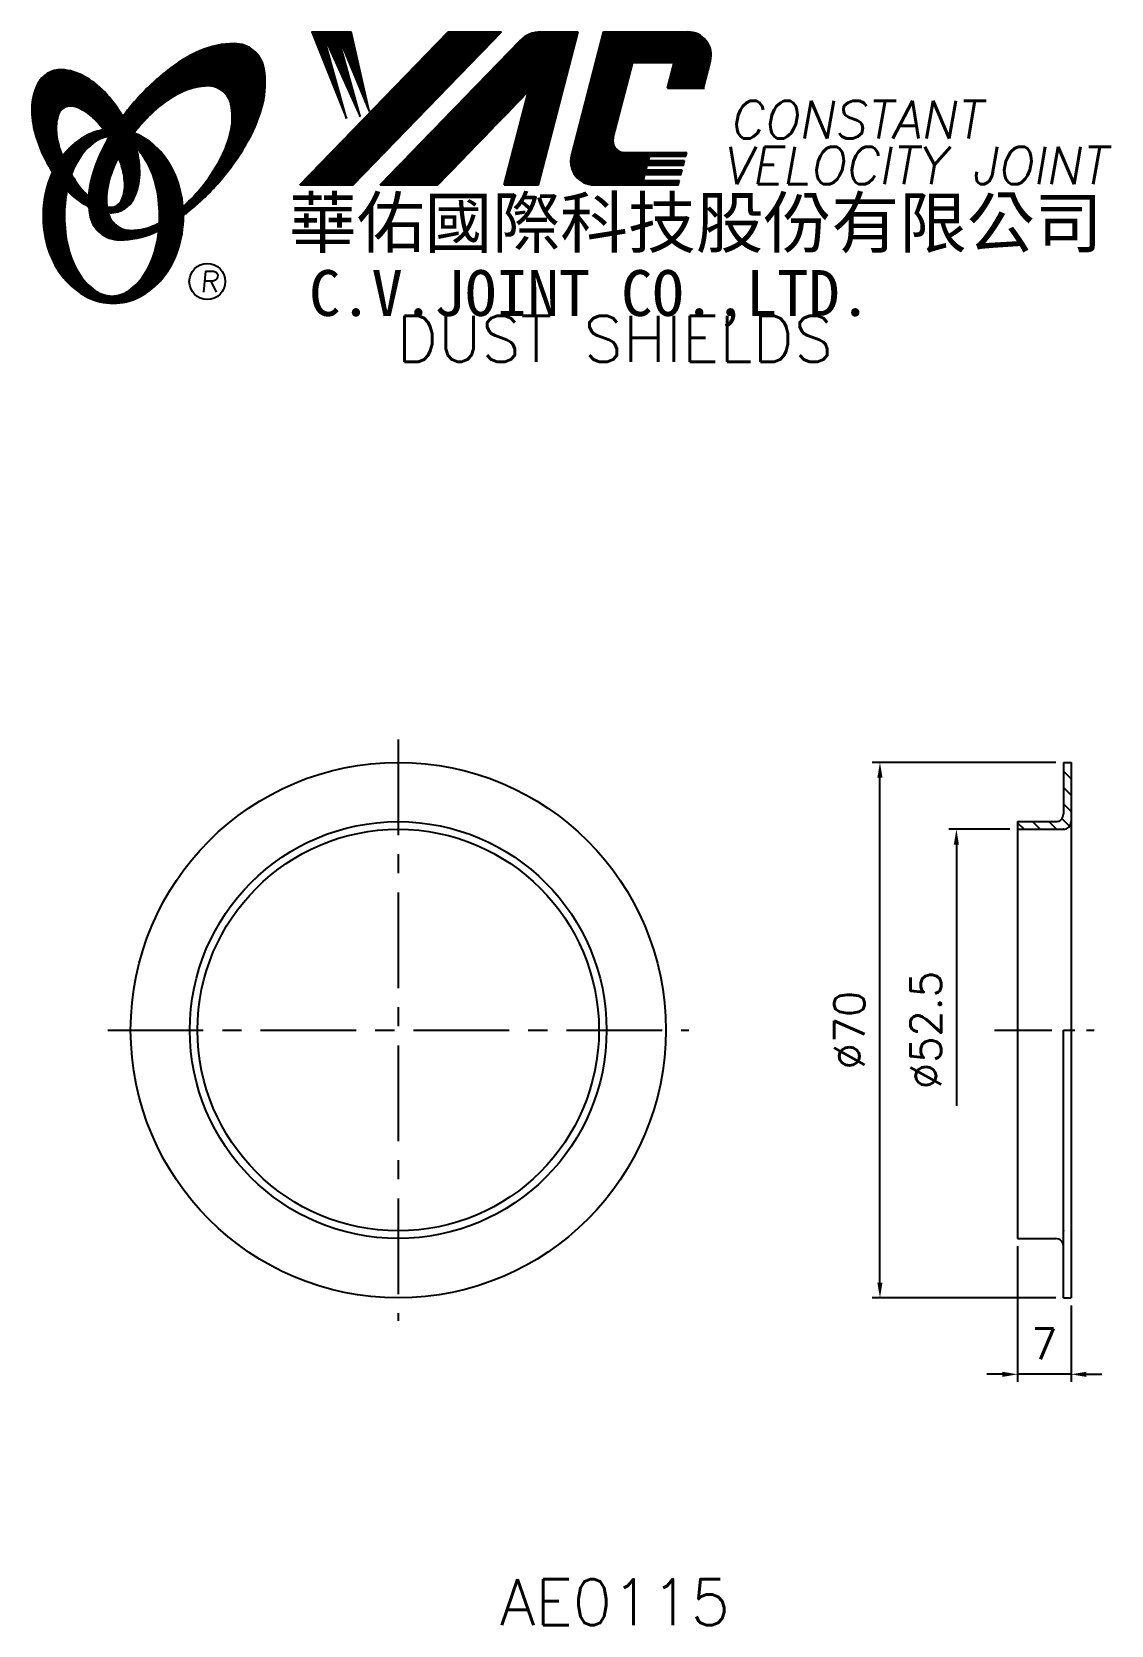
# Model space of a CAD drawing. Extents: x 88 to 229, y -3 to 205.
import ezdxf
from ezdxf.enums import TextEntityAlignment as Align

# ---------------------------------------------------------------- set-up
doc = ezdxf.new("R2010")
doc.units = 0
doc.header["$LTSCALE"] = 10
doc.header["$MEASUREMENT"] = 0
doc.linetypes.add('CENTER', pattern=[2, 1.25, -0.25, 0.25, -0.25])
doc.layers.get('0').update_dxf_attribs({"linetype": 'CONTINUOUS'})
doc.layers.get('DEFPOINTS').update_dxf_attribs({"linetype": 'CONTINUOUS'})
doc.layers.add('4', color=4, linetype='CONTINUOUS')
doc.styles.add('CHINA', font='KAIU.TTF')
doc.styles.add('ITALICC', font='simplex.shx')
doc.dimstyles.new('STANDARD$0', dxfattribs={"dimtxt": 4, "dimasz": 2, "dimexe": 1, "dimexo": 1, "dimgap": 2, "dimtad": 1, "dimdec": 4, "dimzin": 10, "dimtxsty": 'ITALICC', "dimcen": 2, "dimclrd": 5, "dimclre": 5, "dimclrt": 18, "dimaunit": 1, "dimazin": 3, "dimtp": 0.1, "dimtfac": 0.7, "dimtdec": 4, "dimtmove": 0, "dimatfit": 3, "dimtolj": 1, "dimtzin": 10})
pattern_1 = [(45, (157.729475, -38.364393), (-0.00727476112, 0.00727476112), [])]
pattern_2 = [(45, (-10.861071, -2.059984), (-0.00883883476, 0.00883883476), [])]

# ---------------------------------------------------------------- blocks, each defined once
blk = doc.blocks.new('*D14')
at = {"color": 5, "linetype": 'BYBLOCK'}
for p, q in [((222.1, 109.88), (198.1, 109.88)), ((199.1, 41.88), (199.1, 107.88)), ((222.1, 39.88), (198.1, 39.88))]:
    blk.add_line(p, q, dxfattribs=at)
for points in [[(198.76, 107.88), (199.43, 107.88), (199.1, 109.88)], [(198.76, 41.88), (199.43, 41.88), (199.1, 39.88)]]:
    blk.add_solid(points, dxfattribs=at)
at = {"layer": 'DEFPOINTS', "color": 0, "linetype": 'BYBLOCK'}
for p in [(199.1, 109.88), (223.1, 109.88), (223.1, 39.88)]:
    blk.add_point(p, dxfattribs=at)
at = {"color": 18, "linetype": 'BYBLOCK', "insert": (195.1, 74.88), "char_height": 4, "attachment_point": 5, "rotation": 90, "style": 'ITALICC'}
blk.add_mtext('\\A1;∅70', dxfattribs=at)
blk = doc.blocks.new('*D15')
at = {"color": 5, "linetype": 'BYBLOCK'}
for p, q in [((216.1, 101.13), (208.1, 101.13)), ((209.1, 99.13), (209.1, 64.97))]:
    blk.add_line(p, q, dxfattribs=at)
blk.add_solid([(208.76, 99.13), (209.43, 99.13), (209.1, 101.13)], dxfattribs=at)
at = {"layer": 'DEFPOINTS', "color": 0, "linetype": 'BYBLOCK'}
for p in [(209.1, 101.13), (217.1, 101.13), (217.1, 48.63)]:
    blk.add_point(p, dxfattribs=at)
at = {"color": 18, "linetype": 'BYBLOCK', "insert": (205.1, 74.88), "char_height": 4, "attachment_point": 5, "rotation": 90, "style": 'ITALICC'}
blk.add_mtext('\\A1;∅52.5', dxfattribs=at)
blk = doc.blocks.new('*D16')
at = {"color": 5, "linetype": 'BYBLOCK'}
for p, q in [((217.1, 46.63), (217.1, 28.88)), ((224.1, 38.88), (224.1, 28.88)), ((215.1, 29.88), (213.1, 29.88)), ((224.1, 29.88), (217.1, 29.88)), ((226.1, 29.88), (228.1, 29.88))]:
    blk.add_line(p, q, dxfattribs=at)
for points in [[(215.1, 30.21), (215.1, 29.54), (217.1, 29.88)], [(226.1, 30.21), (226.1, 29.54), (224.1, 29.88)]]:
    blk.add_solid(points, dxfattribs=at)
at = {"layer": 'DEFPOINTS', "color": 0, "linetype": 'BYBLOCK'}
for p in [(217.1, 47.63), (224.1, 39.88), (217.1, 29.88)]:
    blk.add_point(p, dxfattribs=at)
at = {"color": 18, "linetype": 'BYBLOCK', "insert": (220.6, 33.88), "char_height": 4, "attachment_point": 5, "style": 'ITALICC'}
blk.add_mtext('\\A1;7', dxfattribs=at)

msp = doc.modelspace()

# ---------------------------------------------------------------- hatches: boundary and pattern name
at = {"layer": '4', "linetype": 'CONTINUOUS'}
h = msp.add_hatch(dxfattribs=at)
h.set_pattern_fill('ANSI31', color=5, scale=0.1, style=0)
h.set_pattern_definition(pattern_2)
h.paths.add_polyline_path([(149.59763, 205.371), (142.64033, 205.371), (123.22372, 185.36724), (130.18103, 185.36724)])
h.paths.add_polyline_path([(153.14453, 197.60543), (149.96415, 185.36724), (154.44514, 185.36724), (159.64357, 205.371), (154.74685, 205.371, 0.202785967), (152.01277, 204.21458), (133.71864, 185.36724), (141.26555, 185.36724)])
h.paths.add_polyline_path([(166.77163, 201.37258), (172.16535, 201.37258), (171.29633, 198.02857), (176.01315, 198.02857), (176.92987, 201.55613, 0.490800957), (173.97967, 205.371), (162.94536, 205.371), (158.7383, 189.18211, 0.490800957), (161.6885, 185.36724), (172.72282, 185.36724), (172.87726, 185.96155), (168.16044, 185.96155), (168.35381, 186.70564), (173.07063, 186.70564), (173.22919, 187.31577), (168.51237, 187.31577), (168.67361, 187.93624), (173.39043, 187.93624), (173.54661, 188.53723), (168.82979, 188.53723), (168.98659, 189.14061), (173.70341, 189.14061), (173.82015, 189.58981), (165.6804, 189.58981, -0.490800957), (164.2053, 191.49724)])
h = msp.add_hatch(dxfattribs=at)
h.set_pattern_fill('ANSI31', color=1, scale=0.1, style=0)
h.set_pattern_definition(pattern_2)
h.paths.add_polyline_path([(129.9557, 205.371), (124.77837, 205.371), (129.34913, 194.06726), (126.2832, 205.02524), (131.11794, 194.30292), (128.16992, 205.02524), (132.29714, 195.00989)])
h = msp.add_hatch(dxfattribs=at)
h.set_pattern_fill('ANSI31', color=5, scale=0.082305, style=0)
h.set_pattern_definition([(45, (-10.861071, -2.059984), (-0.00727476112, 0.00727476112), [])])
h.paths.add_polyline_path([(111.1744, 198.30852, -0.172879177), (113.11587, 197.64995, -0.172879177), (114.20317, 195.9119, -0.104527385), (114.23094, 192.58371, -0.065680101), (113.06141, 189.18176, -0.051823203), (110.621, 185.33937, -0.044272532), (107.94603, 182.51303, -0.020203161), (107.99961, 181.37511, 0.006517006), (108.40416, 181.68719, 0.049863361), (112.95758, 186.10025, 0.049863361), (116.54722, 191.32742, 0.063682799), (118.36827, 195.95476, 0.103597411), (118.55756, 200.53873, 0.177892575), (117.20896, 202.90901, 0.177892575), (114.64657, 203.84234, 0.103597411), (110.15877, 202.88929, 0.063682799), (105.90102, 200.32022, 0.049863361), (101.3476, 195.90716, 0.016070017), (100.0769, 194.30085, -0.007061632), (100.32418, 193.86381, -0.031648676), (101.27677, 191.82724, -0.008069351), (101.70868, 192.39155, -0.051823203), (104.88705, 195.65, -0.065680101), (107.92898, 197.57036, -0.104527385)])
h.paths.add_polyline_path([(98.09873, 185.1472, -0.065680101), (99.26826, 188.54916, -0.006063428), (99.5122, 189.02417, 0.027613469), (98.78537, 190.61224, 0.017011252), (98.25195, 191.54722, 0.007829282), (97.75796, 190.67999, 0.063682799), (95.93692, 186.05265, 0.103597411), (95.74762, 181.46867, 0.177892575), (97.09623, 179.0984, 0.177892575), (99.65862, 178.16507, 0.103597411), (104.14642, 179.11812, 0.008811776), (104.77338, 179.40819, 0.013922709), (104.85071, 180.378, -0.009086703), (104.40069, 180.16056, -0.104527385), (101.15527, 179.42239, -0.172879177), (99.2138, 180.08096, -0.172879177), (98.12651, 181.81901, -0.104527385)])
h = msp.add_hatch(dxfattribs=at)
h.set_pattern_fill('ANSI31', color=3, scale=0.082305, style=0)
h.set_pattern_definition(pattern_1)
h.paths.add_polyline_path([(95.3779, 199.35936, 0.106488277), (92.43602, 200.39793, 0.158297415), (90.34582, 200.00289, 0.158297415), (88.88649, 198.4552, 0.106488277), (88.17567, 195.41743, 0.071723199), (88.59372, 192.10447, 0.058080454), (90.1387, 188.28909, 0.058080454), (92.51975, 184.93129, 0.071723199), (95.08499, 182.79354, 0.020895977), (95.62518, 182.49155, -0.030777155), (95.60927, 183.86777, -0.042059526), (94.51291, 185.03053, -0.04691039), (92.89375, 187.51168, -0.04691039), (91.76547, 190.25117, -0.060581117), (91.36337, 192.51324, -0.10187153), (91.67499, 194.60144, -0.185892489), (92.45508, 195.49308, -0.185892489), (93.63172, 195.6312, -0.10187153), (95.52937, 194.70566, -0.060581117), (97.1662, 193.09339, -0.04691039), (98.78537, 190.61224, -0.04691039), (99.91365, 187.87276, -0.060581117), (100.31575, 185.61069, -0.10187153), (100.00413, 183.52249, -0.185892489), (99.22404, 182.63085, -0.185892489), (98.04739, 182.49273, -0.002013383), (98.00659, 182.50335, 0.021593804), (98.12651, 181.81901, 0.006477741), (98.14451, 181.74198, 0.14950097), (100.11707, 182.15001, 0.158297415), (101.5764, 183.6977, 0.106488277), (102.28721, 186.73547, 0.071723199), (101.86917, 190.04843, 0.058080454), (100.32418, 193.86381, 0.058080454), (97.94314, 197.2216, 0.071723199)])
h = msp.add_hatch(dxfattribs=at)
h.set_pattern_fill('ANSI31', color=1, scale=0.082305, style=0)
h.set_pattern_definition(pattern_1)
h.paths.add_polyline_path([(96.47152, 191.03591, -0.120168026), (98.16331, 191.6893, 0.016865385), (97.56355, 192.57204, 0.076648372), (95.40733, 191.85312, 0.104809576), (92.32287, 189.34002, 0.005838257), (92.15593, 189.12782, 0.028089978), (92.89375, 187.51168, 0.014237292), (93.33588, 186.72664, -0.045767751), (94.26106, 188.66348, -0.106890197)])
h.paths.add_polyline_path([(92.44015, 181.28129, -0.048711043), (92.77025, 184.66163, -0.007865741), (92.51975, 184.93129, -0.037695478), (90.88387, 187.05005, 0.03042545), (90.35855, 185.74608, 0.080710289), (89.63311, 181.28129, 0.080710289), (90.35855, 176.8165, 0.089265679), (92.32287, 173.22256, 0.104809576), (95.40733, 170.70946, 0.11926607), (98.81652, 169.88452, 0.11926607), (102.22571, 170.70946, 0.104809576), (105.31017, 173.22256, 0.089265679), (107.27449, 176.8165, 0.080710289), (107.99992, 181.28129, 0.080710289), (107.27449, 185.74608, 0.089265679), (105.31017, 189.34002, 0.104809576), (102.22571, 191.85312, 0.025513357), (101.53247, 192.16587, 0.004818181), (101.27677, 191.82724, -0.023722145), (101.81799, 190.23049, -0.065307489), (103.05317, 188.66348, -0.073950765), (104.36562, 185.46575, -0.060532391), (104.87407, 181.28129, -0.060532391), (104.36562, 177.09683, -0.073950765), (103.05317, 173.8991, -0.106890197), (100.8427, 171.52667, -0.153118262), (98.65711, 170.84129, -0.153118262), (96.47152, 171.52667, -0.106890197), (94.26106, 173.8991, -0.073950765), (92.94861, 177.09683, -0.060532391)])
h = msp.add_hatch(dxfattribs=at)
h.set_pattern_fill('ANSI31', color=5, scale=12, angle=90, style=0)
h.set_pattern_definition([(135, (-1.8715, -3.6164), (-1.06066, -1.06066), [])])
h.paths.add_polyline_path([(222.09732, 102.12691), (217.09732, 102.12691), (217.09732, 101.12691), (223.09732, 101.12691, 0.414213562), (224.09732, 102.12691), (224.09732, 109.87691), (223.09732, 109.87691), (223.09732, 103.12691, -0.414213562)])

# ---------------------------------------------------------------- linework, layer by layer
at = {"layer": '4', "color": 5, "linetype": 'CONTINUOUS'}
for p, q in [((123.22372, 185.36724), (142.64033, 205.371)), ((130.18103, 185.36724), (149.59763, 205.371)), ((133.71864, 185.36724), (152.01277, 204.21458)), ((142.64033, 205.371), (149.59763, 205.371)), ((154.44514, 185.36724), (159.64357, 205.371)), ((154.74685, 205.371), (159.64357, 205.371)), ((158.7383, 189.18211), (162.94536, 205.371)), ((162.94536, 205.371), (173.97967, 205.371)), ((164.2053, 191.49724), (166.77163, 201.37258)), ((166.77163, 201.37258), (172.16535, 201.37258)), ((171.29633, 198.02857), (172.16535, 201.37258)), ((176.01315, 198.02857), (176.92987, 201.55613)), ((171.29633, 198.02857), (176.16358, 198.02857)), ((141.26555, 185.36724), (153.14453, 197.60543)), ((149.96415, 185.36724), (153.14453, 197.60543)), ((165.6804, 189.58981), (173.82015, 189.58981)), ((173.70341, 189.14061), (173.82015, 189.58981)), ((168.51237, 187.31577), (168.67361, 187.93624)), ((168.67361, 187.93624), (173.39043, 187.93624)), ((168.82979, 188.53723), (168.98659, 189.14061)), ((168.82979, 188.53723), (173.54661, 188.53723)), ((168.98659, 189.14061), (173.70341, 189.14061)), ((173.39043, 187.93624), (173.54661, 188.53723)), ((168.16044, 185.96155), (168.35381, 186.70564)), ((168.16044, 185.96155), (172.87726, 185.96155)), ((168.35381, 186.70564), (173.07063, 186.70564)), ((168.51237, 187.31577), (173.22919, 187.31577)), ((172.72282, 185.36724), (172.87726, 185.96155)), ((173.07063, 186.70564), (173.22919, 187.31577)), ((123.22372, 185.36724), (130.18103, 185.36724)), ((133.71864, 185.36724), (141.26555, 185.36724)), ((149.96415, 185.36724), (154.44514, 185.36724)), ((161.6885, 185.36724), (172.72282, 185.36724))]:
    msp.add_line(p, q, dxfattribs=at)
at = {"layer": '4', "color": 1, "linetype": 'CONTINUOUS'}
for p, q in [((124.77837, 205.371), (129.34913, 194.06726)), ((124.77837, 205.371), (129.9557, 205.371)), ((126.2832, 205.02524), (131.11794, 194.30292)), ((129.34913, 194.06726), (126.2832, 205.02524)), ((131.11794, 194.30292), (128.16992, 205.02524)), ((128.16992, 205.02524), (132.29714, 195.00989)), ((132.29714, 195.00989), (129.9557, 205.371))]:
    msp.add_line(p, q, dxfattribs=at)
at = {"layer": '4', "color": 5, "linetype": 'CENTER'}
for p, q in [((136.09732, 112.87691), (136.09732, 36.87691)), ((98.09732, 74.87691), (174.09732, 74.87691))]:
    msp.add_line(p, q, dxfattribs=at)
at = {"layer": '4', "color": 7, "linetype": 'CONTINUOUS'}
for p, q in [((223.09732, 109.87691), (223.09732, 103.12691)), ((223.09732, 109.87691), (224.09732, 109.87691)), ((224.09732, 109.87691), (224.09732, 39.87691)), ((217.09732, 102.12691), (217.09732, 47.62691)), ((217.09732, 102.12691), (222.09732, 102.12691)), ((217.09732, 101.12691), (223.09732, 101.12691)), ((223.09732, 39.87691), (223.09732, 74.87691)), ((217.09732, 47.62691), (222.09732, 47.62691)), ((223.09732, 39.87691), (224.09732, 39.87691))]:
    msp.add_line(p, q, dxfattribs=at)
at = {"layer": '4', "color": 5, "linetype": 'CENTER', "ltscale": 0.6}
msp.add_line((214.09732, 74.87691), (227.09732, 74.87691), dxfattribs=at)
at = {"layer": '4', "color": 5, "linetype": 'CONTINUOUS'}
for points in [[(107.99961, 181.37511, 0.006517006), (108.40416, 181.68719, 0.049863361), (112.95758, 186.10025, 0.049863361), (116.54722, 191.32742, 0.063682799), (118.36827, 195.95476, 0.103597411), (118.55756, 200.53873, 0.177892575), (117.20896, 202.90901, 0.177892575), (114.64657, 203.84234, 0.103597411), (110.15877, 202.88929, 0.063682799), (105.90102, 200.32022, 0.049863361), (101.3476, 195.90716, 0.016070017), (100.0769, 194.30085)], [(107.94603, 182.51303, 0.044272532), (110.621, 185.33937, 0.051823203), (113.06141, 189.18176, 0.065680101), (114.23094, 192.58371, 0.104527385), (114.20317, 195.9119, 0.172879177), (113.11587, 197.64995, 0.172879177), (111.1744, 198.30852, 0.104527385), (107.92898, 197.57036, 0.065680101), (104.88705, 195.65, 0.051823203), (101.70868, 192.39155, 0.008069351), (101.27677, 191.82724)], [(98.25195, 191.54722, 0.007829282), (97.75796, 190.67999, 0.063682799), (95.93692, 186.05265, 0.103597411), (95.74762, 181.46867, 0.177892575), (97.09623, 179.0984, 0.177892575), (99.65862, 178.16507, 0.103597411), (104.14642, 179.11812, 0.008811776), (104.77338, 179.40819, 0.008811776)], [(99.5122, 189.02417, 0.006063428), (99.26826, 188.54916, 0.065680101), (98.09873, 185.1472, 0.104527385), (98.12651, 181.81901, 0.172879177), (99.2138, 180.08096, 0.172879177), (101.15527, 179.42239, 0.104527385), (104.40069, 180.16056, 0.009086703), (104.85071, 180.378, 0.009086703)]]:
    msp.add_lwpolyline(points, format="xyb", dxfattribs=at)
at = {"layer": '4', "color": 3, "linetype": 'CONTINUOUS'}
for points in [[(98.14451, 181.74198, 0.14950097), (100.11707, 182.15001, 0.158297415), (101.5764, 183.6977, 0.106488277), (102.28721, 186.73547, 0.071723199), (101.86917, 190.04843, 0.058080454), (100.32418, 193.86381, 0.058080454), (97.94314, 197.2216, 0.071723199), (95.3779, 199.35936, 0.106488277), (92.43602, 200.39793, 0.158297415), (90.34582, 200.00289, 0.158297415), (88.88649, 198.4552, 0.106488277), (88.17567, 195.41743, 0.071723199), (88.59372, 192.10447, 0.058080454), (90.1387, 188.28909, 0.058080454), (92.51975, 184.93129, 0.071723199), (95.08499, 182.79354, 0.020895977), (95.62518, 182.49155, 0.020895977)], [(98.00659, 182.50335, 0.002013383), (98.04739, 182.49273, 0.185892489), (99.22404, 182.63085, 0.185892489), (100.00413, 183.52249, 0.10187153), (100.31575, 185.61069, 0.060581117), (99.91365, 187.87276, 0.04691039), (98.78537, 190.61224, 0.04691039), (97.1662, 193.09339, 0.060581117), (95.52937, 194.70566, 0.10187153), (93.63172, 195.6312, 0.185892489), (92.45508, 195.49308, 0.185892489), (91.67499, 194.60144, 0.10187153), (91.36337, 192.51324, 0.060581117), (91.76547, 190.25117, 0.04691039), (92.89375, 187.51168, 0.04691039), (94.51291, 185.03053, 0.042059526), (95.60927, 183.86777, 0.042059526)]]:
    msp.add_lwpolyline(points, format="xyb", dxfattribs=at)
at = {"layer": '4', "color": 1, "linetype": 'CONTINUOUS'}
for points in [[(90.88387, 187.05005, 0.03042545), (90.35855, 185.74608, 0.080710289), (89.63311, 181.28129, 0.080710289), (90.35855, 176.8165, 0.089265679), (92.32287, 173.22256, 0.104809576), (95.40733, 170.70946, 0.11926607), (98.81652, 169.88452, 0.11926607), (102.22571, 170.70946, 0.104809576), (105.31017, 173.22256, 0.089265679), (107.27449, 176.8165, 0.080710289), (107.99992, 181.28129, 0.080710289), (107.27449, 185.74608, 0.089265679), (105.31017, 189.34002, 0.104809576), (102.22571, 191.85312, 0.025513357), (101.53247, 192.16587, 0.025513357)], [(97.56355, 192.57204, 0.076648372), (95.40733, 191.85312, 0.104809576), (92.32287, 189.34002, 0.005838257), (92.15593, 189.12782, 0.005838257)], [(98.16331, 191.6893, 0.120168026), (96.47152, 191.03591, 0.106890197), (94.26106, 188.66348, 0.045767751), (93.33588, 186.72664, 0.045767751)], [(92.77025, 184.66163, 0.048711043), (92.44015, 181.28129, 0.060532391), (92.94861, 177.09683, 0.073950765), (94.26106, 173.8991, 0.106890197), (96.47152, 171.52667, 0.153118262), (98.65711, 170.84129, 0.153118262), (100.8427, 171.52667, 0.106890197), (103.05317, 173.8991, 0.073950765), (104.36562, 177.09683, 0.060532391), (104.87407, 181.28129, 0.060532391), (104.36562, 185.46575, 0.073950765), (103.05317, 188.66348, 0.065307489), (101.81799, 190.23049)]]:
    msp.add_lwpolyline(points, format="xyb", dxfattribs=at)
at = {"layer": '4', "color": 5, "linetype": 'CONTINUOUS'}
msp.add_circle((111.12076, 172.73557), 2.35282, dxfattribs=at)
at = {"layer": '4', "color": 7, "linetype": 'CONTINUOUS'}
for radius in [35, 27.25, 26.25]:
    msp.add_circle((136.09732, 74.87691), radius, dxfattribs=at)
at = {"layer": '4', "color": 5, "linetype": 'CONTINUOUS'}
for centre, radius, start, end in [((154.74685, 201.56076), 3.81024, 90, 135.8533387), ((173.97967, 202.32281), 3.04819, 345.4326059, 90), ((165.6804, 191.1139), 1.5241, 165.4326059, 270), ((161.6885, 188.41543), 3.04819, 165.4326059, 270)]:
    msp.add_arc(centre, radius, start, end, dxfattribs=at)
at = {"layer": '4', "color": 7, "linetype": 'CONTINUOUS'}
for centre, start, end in [((222.09732, 103.12691), 270, 0), ((223.09732, 102.12691), 270, 0), ((222.09732, 46.62691), 360, 90)]:
    msp.add_arc(centre, 1, start, end, dxfattribs=at)
for p in [(223.09732, 101.12691), (223.09732, 48.62691)]:
    msp.add_point(p, dxfattribs=at)

# ---------------------------------------------------------------- texts
at = {"layer": '4', "color": 5, "linetype": 'CONTINUOUS', "style": 'ITALICC'}
for s, height, oblique, p in [('CONSTANT', 4.9, 10, (179.37253, 191.43771)), ('VELOCITY JOINT', 4.9, 10, (178.4943, 185.44232)), ('R', 2.75625, 5, (110.16207, 171.32597))]:
    msp.add_text(s, height=height, dxfattribs=dict(at, oblique=oblique)).set_placement(p)
at = {"layer": '4', "color": 7, "linetype": 'CONTINUOUS', "style": 'CHINA'}
for s, height, p in [('華佑國際科技股份有限公司', 6.5, (121.81036, 177.17739)), ('C.V.JOINT CO.,LTD.', 6, (124.439, 168.23117))]:
    msp.add_text(s, height=height, dxfattribs=at).set_placement(p)
at = {"layer": '4', "color": 18, "linetype": 'CONTINUOUS', "style": 'ITALICC'}
for s, p in [('DUST SHIELDS', (164.44172, 162.23835)), ('AE0115', (164.44172, -2.90904))]:
    msp.add_text(s, height=6, dxfattribs=at).set_placement(p, align=Align.CENTER)

# ---------------------------------------------------------------- dimensions: what is measured, and where the dimension line sits
at = {"layer": '4', "color": 7, "linetype": 'CONTINUOUS'}
dim = msp.add_linear_dim(base=(199.09739, 109.87691), p1=(223.09732, 39.87691), p2=(223.09732, 109.87691), angle=90, text='%%C70', dimstyle='STANDARD$0', dxfattribs=at)
dim.commit()
dim.dimension.update_dxf_attribs({"geometry": '*D14', "text_midpoint": (195.09739, 74.87691)})
dim = msp.add_linear_dim(base=(209.09734, 101.12691), p1=(217.09732, 48.62691), p2=(217.09732, 101.12691), angle=90, text='%%C52.5', dimstyle='STANDARD$0', override={"dimcen": -2, "dimse1": 1, "dimsd1": 1}, dxfattribs=at)
dim.commit()
dim.dimension.update_dxf_attribs({"geometry": '*D15', "text_midpoint": (205.09734, 74.87691)})
dim = msp.add_linear_dim(base=(217.09732, 29.87696), p1=(224.09732, 39.87691), p2=(217.09732, 47.62691), text='7', dimstyle='STANDARD$0', dxfattribs=at)
dim.commit()
dim.dimension.update_dxf_attribs({"geometry": '*D16', "text_midpoint": (220.59732, 33.87696)})

doc.saveas('drawing.dxf')
